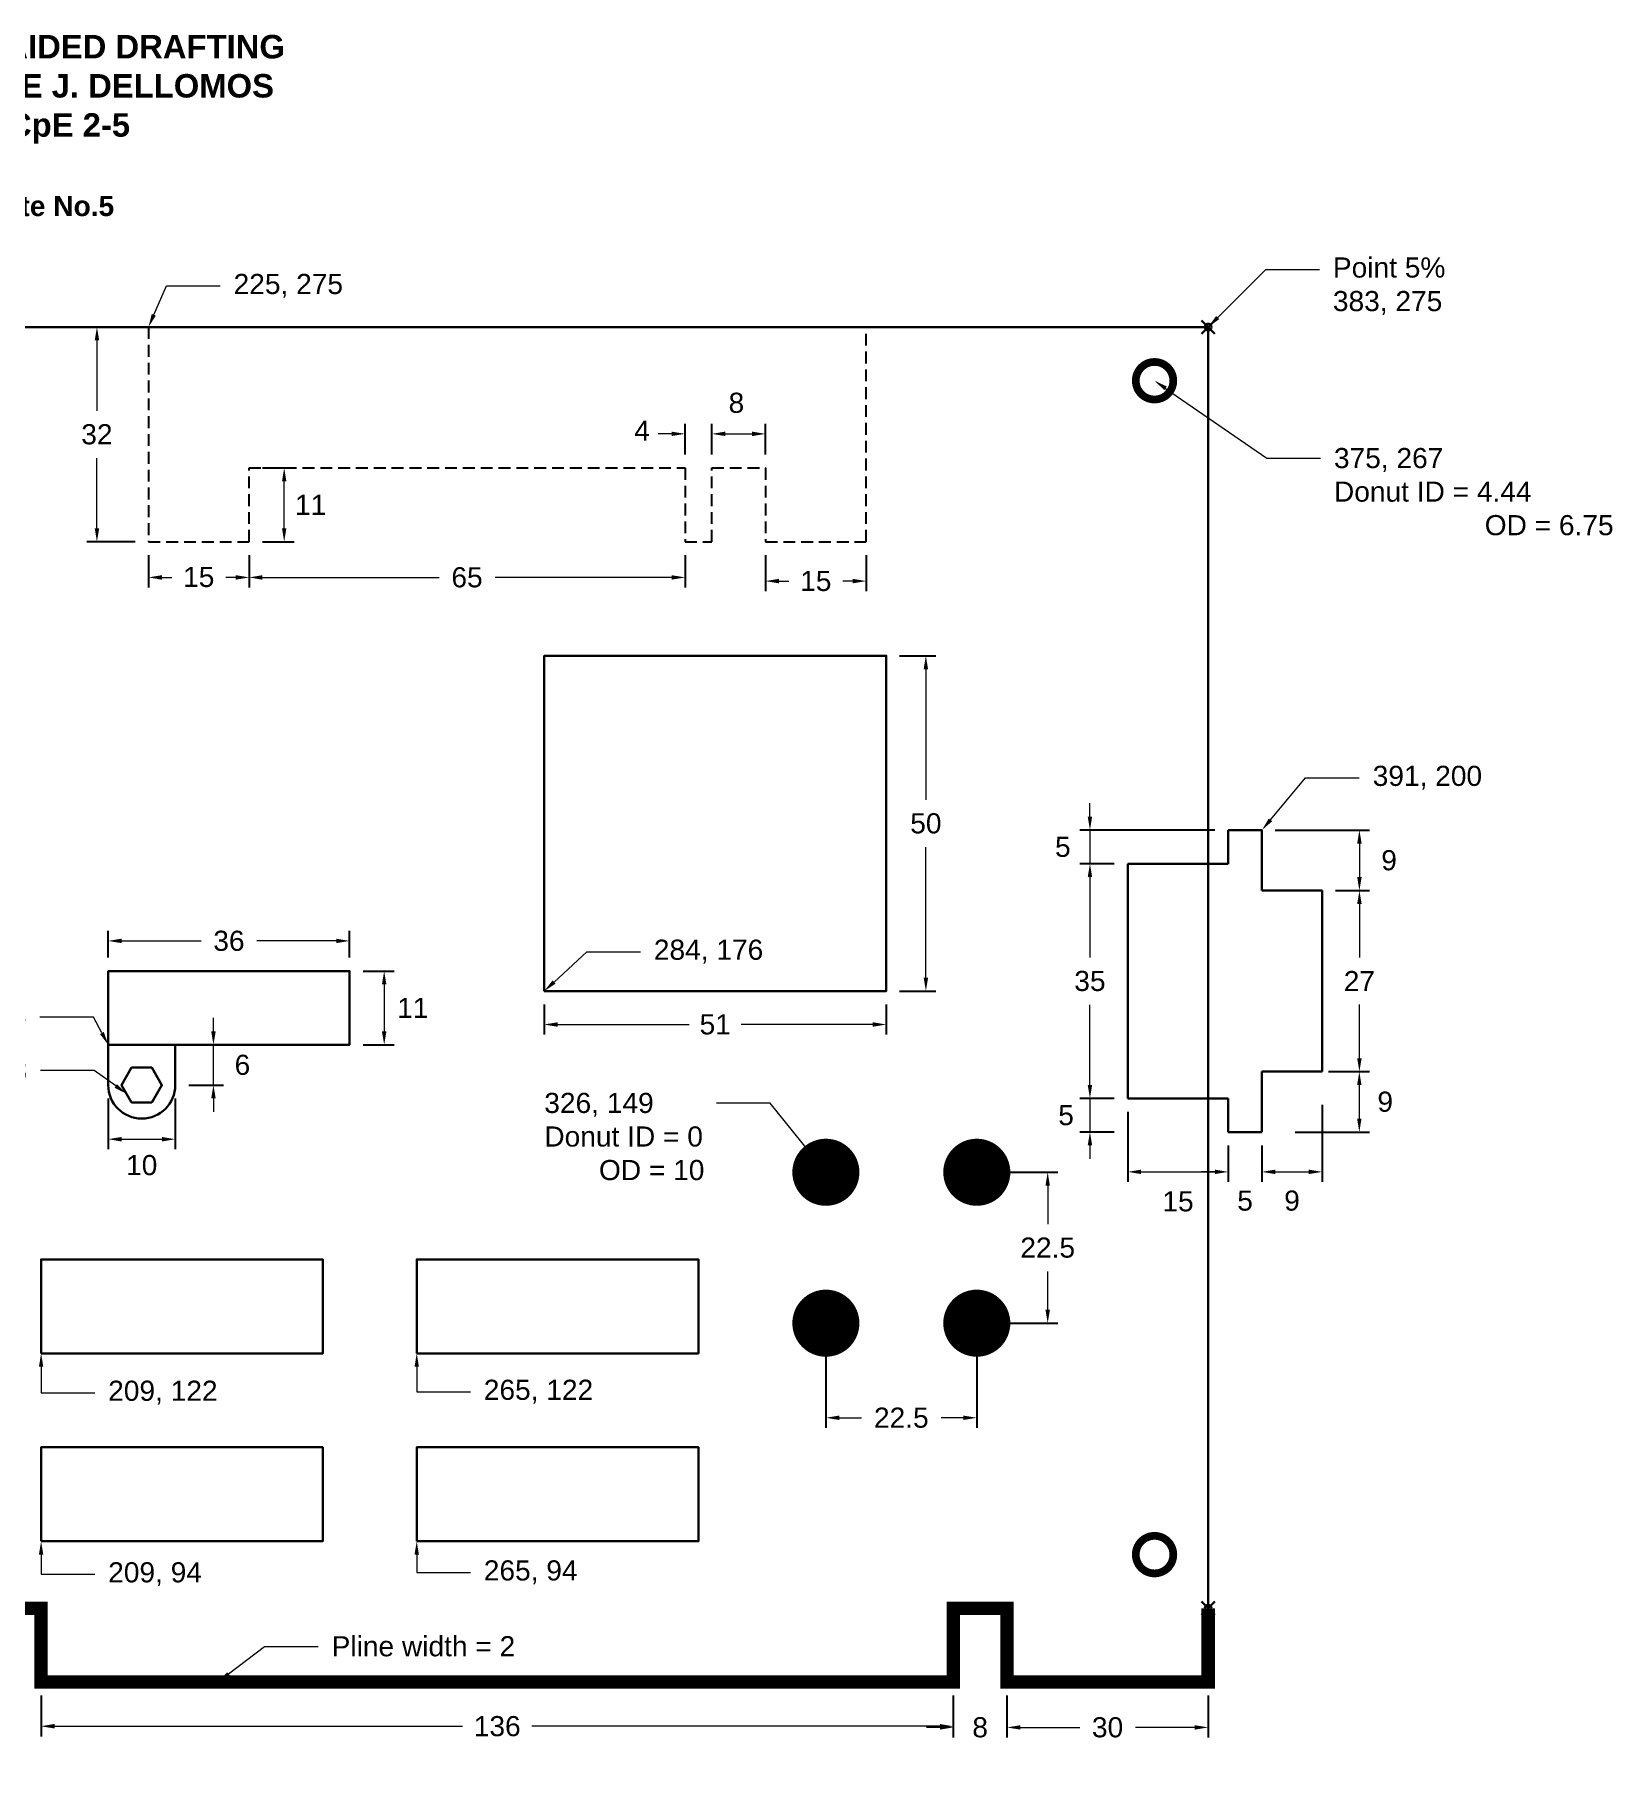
# Model space of a CAD drawing. Header units: inches. Extents: x 20 to 443, y 61 to 319.
# Drawn here: x 208 to 443.3, y 60.9 to 318.6 of the extents above; entities that cross this region are included whole.
import ezdxf
from ezdxf import colors
from ezdxf.entities.mleader import LeaderData, LeaderLine
from ezdxf.math import Vec2, Vec3

# ---------------------------------------------------------------- set-up
doc = ezdxf.new("R2010")
doc.units = ezdxf.units.IN
doc.header["$LTSCALE"] = 0.03937
doc.header["$MEASUREMENT"] = 0
doc.header["$PDMODE"] = 35
doc.linetypes.add('DASHED', pattern=[0.75, 0.5, -0.25])
doc.layers.add('dimension', color=7, linetype='Continuous', lineweight=13, true_color=0x31b700)
doc.layers.add('hdden', color=7, linetype='DASHED', lineweight=25)
doc.layers.add('object line', color=7, linetype='Continuous', lineweight=30)
doc.styles.get("Standard").update_dxf_attribs({"font": 'arial.ttf'})
doc.dimstyles.new('grace', dxfattribs={"dimtxt": 3, "dimasz": 2, "dimexe": 1.5, "dimexo": 2, "dimgap": 2, "dimtad": 0, "dimtih": 1, "dimtoh": 1, "dimdsep": 46, "dimtxsty": 'Standard', "dimcen": 1, "dimclrd": 256, "dimclrt": 256, "dimazin": 0, "dimtfac": 1, "dimtofl": 0, "dimtmove": 1, "dimatfit": 3, "dimfxl": 0.03937, "dimlwd": -1, "dimarcsym": 0})

# ---------------------------------------------------------------- blocks, each defined once
blk = doc.blocks.new('*D35')
at = {"layer": 'Defpoints', "color": 0, "transparency": 16777216}
for p in [(225, 275), (217.32, 243), (225, 243)]:
    blk.add_point(p, dxfattribs=at)
at = {"layer": 'dimension', "color": 0, "lineweight": -2, "transparency": 16777216}
for p, q in [((223, 275), (215.82, 275)), ((223, 243), (215.82, 243))]:
    blk.add_line(p, q, dxfattribs=at)
at = {"layer": 'dimension', "transparency": 16777216}
for p, q in [((217.32, 273), (217.32, 262.53)), ((217.32, 245), (217.32, 255.47))]:
    blk.add_line(p, q, dxfattribs=at)
for points in [[(216.99, 273), (217.66, 273), (217.32, 275)], [(216.99, 245), (217.66, 245), (217.32, 243)]]:
    blk.add_solid(points, dxfattribs=at)
at = {"layer": 'dimension', "transparency": 16777216, "insert": (217.32, 259), "char_height": 3, "attachment_point": 5}
blk.add_mtext('32', dxfattribs=at)
blk = doc.blocks.new('*D36')
at = {"layer": 'Defpoints', "color": 0, "transparency": 16777216}
for p in [(225, 243), (240, 243), (240, 237.68)]:
    blk.add_point(p, dxfattribs=at)
at = {"layer": 'dimension', "color": 0, "lineweight": -2, "transparency": 16777216}
for p, q in [((225, 241), (225, 236.18)), ((240, 241), (240, 236.18))]:
    blk.add_line(p, q, dxfattribs=at)
at = {"layer": 'dimension', "transparency": 16777216}
for p, q in [((227, 237.68), (228.48, 237.68)), ((238, 237.68), (236.52, 237.68))]:
    blk.add_line(p, q, dxfattribs=at)
for points in [[(227, 238.01), (227, 237.34), (225, 237.68)], [(238, 238.01), (238, 237.34), (240, 237.68)]]:
    blk.add_solid(points, dxfattribs=at)
at = {"layer": 'dimension', "transparency": 16777216, "insert": (232.5, 237.73), "char_height": 3, "attachment_point": 5}
blk.add_mtext('15', dxfattribs=at)
blk = doc.blocks.new('*D37')
at = {"layer": 'Defpoints', "color": 0, "transparency": 16777216}
for p in [(240, 254), (245.24, 254), (240, 243)]:
    blk.add_point(p, dxfattribs=at)
at = {"layer": 'dimension', "color": 0, "lineweight": -2, "transparency": 16777216}
for p, q in [((242, 254), (246.74, 254)), ((242, 243), (246.74, 243))]:
    blk.add_line(p, q, dxfattribs=at)
at = {"layer": 'dimension', "transparency": 16777216}
blk.add_line((245.24, 245), (245.24, 252), dxfattribs=at)
for points in [[(244.91, 252), (245.57, 252), (245.24, 254)], [(244.91, 245), (245.57, 245), (245.24, 243)]]:
    blk.add_solid(points, dxfattribs=at)
at = {"layer": 'dimension', "transparency": 16777216, "insert": (249.18, 248.5), "char_height": 3, "width": 1.8336, "attachment_point": 5}
blk.add_mtext('11', dxfattribs=at)
blk = doc.blocks.new('*D38')
at = {"layer": 'Defpoints', "color": 0, "transparency": 16777216}
for p in [(240, 243), (305, 243), (305, 237.68)]:
    blk.add_point(p, dxfattribs=at)
at = {"layer": 'dimension', "color": 0, "lineweight": -2, "transparency": 16777216}
for p, q in [((240, 241), (240, 236.18)), ((305, 241), (305, 236.18))]:
    blk.add_line(p, q, dxfattribs=at)
at = {"layer": 'dimension', "transparency": 16777216}
for p, q in [((242, 237.68), (268.33, 237.68)), ((303, 237.68), (276.67, 237.68))]:
    blk.add_line(p, q, dxfattribs=at)
for points in [[(242, 238.01), (242, 237.34), (240, 237.68)], [(303, 238.01), (303, 237.34), (305, 237.68)]]:
    blk.add_solid(points, dxfattribs=at)
at = {"layer": 'dimension', "transparency": 16777216, "insert": (272.5, 237.68), "char_height": 3, "attachment_point": 5}
blk.add_mtext('65', dxfattribs=at)
blk = doc.blocks.new('*D39')
at = {"layer": 'Defpoints', "color": 0, "transparency": 16777216}
for p in [(309, 259.08), (305, 254), (309, 254)]:
    blk.add_point(p, dxfattribs=at)
at = {"layer": 'dimension', "color": 0, "lineweight": -2, "transparency": 16777216}
for p, q in [((305, 256), (305, 260.58)), ((309, 256), (309, 260.58))]:
    blk.add_line(p, q, dxfattribs=at)
at = {"layer": 'dimension', "transparency": 16777216}
for p, q in [((303, 259.08), (301, 259.08)), ((311, 259.08), (313, 259.08))]:
    blk.add_line(p, q, dxfattribs=at)
for points in [[(303, 259.41), (303, 258.75), (305, 259.08)], [(311, 259.41), (311, 258.75), (309, 259.08)]]:
    blk.add_solid(points, dxfattribs=at)
at = {"layer": 'dimension', "transparency": 16777216, "insert": (298.59, 259.57), "char_height": 3, "attachment_point": 5}
blk.add_mtext('4', dxfattribs=at)
blk = doc.blocks.new('*D40')
at = {"layer": 'Defpoints', "color": 0, "transparency": 16777216}
for p in [(317, 259.08), (309, 254), (317, 254)]:
    blk.add_point(p, dxfattribs=at)
at = {"layer": 'dimension', "color": 0, "lineweight": -2, "transparency": 16777216}
for p, q in [((309, 256), (309, 260.58)), ((317, 256), (317, 260.58))]:
    blk.add_line(p, q, dxfattribs=at)
at = {"layer": 'dimension', "transparency": 16777216}
blk.add_line((311, 259.08), (315, 259.08), dxfattribs=at)
for points in [[(311, 259.41), (311, 258.75), (309, 259.08)], [(315, 259.41), (315, 258.75), (317, 259.08)]]:
    blk.add_solid(points, dxfattribs=at)
at = {"layer": 'dimension', "transparency": 16777216, "insert": (312.66, 263.69), "char_height": 3, "attachment_point": 5}
blk.add_mtext('8', dxfattribs=at)
blk = doc.blocks.new('*D41')
at = {"layer": 'Defpoints', "color": 0, "transparency": 16777216}
for p in [(317, 243), (332, 243), (332, 237.13)]:
    blk.add_point(p, dxfattribs=at)
at = {"layer": 'dimension', "color": 0, "lineweight": -2, "transparency": 16777216}
for p, q in [((317, 241), (317, 235.63)), ((332, 241), (332, 235.63))]:
    blk.add_line(p, q, dxfattribs=at)
at = {"layer": 'dimension', "transparency": 16777216}
for p, q in [((319, 237.13), (320.48, 237.13)), ((330, 237.13), (328.52, 237.13))]:
    blk.add_line(p, q, dxfattribs=at)
for points in [[(319, 237.47), (319, 236.8), (317, 237.13)], [(330, 237.47), (330, 236.8), (332, 237.13)]]:
    blk.add_solid(points, dxfattribs=at)
at = {"layer": 'dimension', "transparency": 16777216, "insert": (324.5, 237.13), "char_height": 3, "attachment_point": 5}
blk.add_mtext('15', dxfattribs=at)
blk = doc.blocks.new('*D42')
at = {"layer": 'Defpoints', "color": 0, "transparency": 16777216}
for p in [(335, 226), (335, 176), (340.91, 176)]:
    blk.add_point(p, dxfattribs=at)
at = {"layer": 'dimension', "color": 0, "lineweight": -2, "transparency": 16777216}
for p, q in [((337, 226), (342.41, 226)), ((337, 176), (342.41, 176))]:
    blk.add_line(p, q, dxfattribs=at)
at = {"layer": 'dimension', "transparency": 16777216}
for p, q in [((340.91, 224), (340.91, 204.53)), ((340.91, 178), (340.91, 197.47))]:
    blk.add_line(p, q, dxfattribs=at)
for points in [[(340.58, 224), (341.24, 224), (340.91, 226)], [(340.58, 178), (341.24, 178), (340.91, 176)]]:
    blk.add_solid(points, dxfattribs=at)
at = {"layer": 'dimension', "transparency": 16777216, "insert": (340.91, 201), "char_height": 3, "attachment_point": 5}
blk.add_mtext('50', dxfattribs=at)
blk = doc.blocks.new('*D43')
at = {"layer": 'Defpoints', "color": 0, "transparency": 16777216}
for p in [(284, 176), (335, 176), (335, 171.03)]:
    blk.add_point(p, dxfattribs=at)
at = {"layer": 'dimension', "color": 0, "lineweight": -2, "transparency": 16777216}
for p, q in [((284, 174), (284, 169.53)), ((335, 174), (335, 169.53))]:
    blk.add_line(p, q, dxfattribs=at)
at = {"layer": 'dimension', "transparency": 16777216}
for p, q in [((286, 171.03), (305.64, 171.03)), ((333, 171.03), (313.36, 171.03))]:
    blk.add_line(p, q, dxfattribs=at)
for points in [[(286, 171.36), (286, 170.69), (284, 171.03)], [(333, 171.36), (333, 170.69), (335, 171.03)]]:
    blk.add_solid(points, dxfattribs=at)
at = {"layer": 'dimension', "transparency": 16777216, "insert": (309.5, 171.03), "char_height": 3, "attachment_point": 5}
blk.add_mtext('51', dxfattribs=at)
blk = doc.blocks.new('*D44')
at = {"layer": 'Defpoints', "color": 0, "transparency": 16777216}
for p in [(255, 183.49), (219, 179), (255, 179)]:
    blk.add_point(p, dxfattribs=at)
at = {"layer": 'dimension', "color": 0, "lineweight": -2, "transparency": 16777216}
for p, q in [((219, 181), (219, 184.99)), ((255, 181), (255, 184.99))]:
    blk.add_line(p, q, dxfattribs=at)
at = {"layer": 'dimension', "transparency": 16777216}
for p, q in [((221, 183.49), (232.85, 183.49)), ((253, 183.49), (241.15, 183.49))]:
    blk.add_line(p, q, dxfattribs=at)
for points in [[(221, 183.82), (221, 183.16), (219, 183.49)], [(253, 183.82), (253, 183.16), (255, 183.49)]]:
    blk.add_solid(points, dxfattribs=at)
at = {"layer": 'dimension', "transparency": 16777216, "insert": (237, 183.49), "char_height": 3, "attachment_point": 5}
blk.add_mtext('36', dxfattribs=at)
blk = doc.blocks.new('*D45')
at = {"layer": 'Defpoints', "color": 0, "transparency": 16777216}
for p in [(255, 179), (255, 168), (260.15, 168)]:
    blk.add_point(p, dxfattribs=at)
at = {"layer": 'dimension', "color": 0, "lineweight": -2, "transparency": 16777216}
for p, q in [((257, 179), (261.65, 179)), ((257, 168), (261.65, 168))]:
    blk.add_line(p, q, dxfattribs=at)
at = {"layer": 'dimension', "transparency": 16777216}
blk.add_line((260.15, 177), (260.15, 170), dxfattribs=at)
for points in [[(259.81, 177), (260.48, 177), (260.15, 179)], [(259.81, 170), (260.48, 170), (260.15, 168)]]:
    blk.add_solid(points, dxfattribs=at)
at = {"layer": 'dimension', "transparency": 16777216, "insert": (264.41, 173.5), "char_height": 3, "attachment_point": 5}
blk.add_mtext('11', dxfattribs=at)
blk = doc.blocks.new('*D47')
at = {"layer": 'Defpoints', "color": 0, "transparency": 16777216}
for p in [(219, 162), (229, 162), (229, 153.93)]:
    blk.add_point(p, dxfattribs=at)
at = {"layer": 'dimension', "color": 0, "lineweight": -2, "transparency": 16777216}
for p, q in [((219, 160), (219, 152.43)), ((229, 160), (229, 152.43))]:
    blk.add_line(p, q, dxfattribs=at)
at = {"layer": 'dimension', "transparency": 16777216}
blk.add_line((221, 153.93), (227, 153.93), dxfattribs=at)
for points in [[(221, 154.26), (221, 153.59), (219, 153.93)], [(227, 154.26), (227, 153.59), (229, 153.93)]]:
    blk.add_solid(points, dxfattribs=at)
at = {"layer": 'dimension', "transparency": 16777216, "insert": (224, 150.05), "char_height": 3, "attachment_point": 5}
blk.add_mtext('10', dxfattribs=at)
blk = doc.blocks.new('*D48')
at = {"layer": 'Defpoints', "color": 0, "transparency": 16777216}
for p in [(326, 126.5), (348.5, 126.5), (348.5, 112.4)]:
    blk.add_point(p, dxfattribs=at)
at = {"layer": 'dimension', "color": 0, "lineweight": -2, "transparency": 16777216}
for p, q in [((326, 124.5), (326, 110.9)), ((348.5, 124.5), (348.5, 110.9))]:
    blk.add_line(p, q, dxfattribs=at)
at = {"layer": 'dimension', "transparency": 16777216}
for p, q in [((328, 112.4), (331.32, 112.4)), ((346.5, 112.4), (343.18, 112.4))]:
    blk.add_line(p, q, dxfattribs=at)
for points in [[(328, 112.73), (328, 112.07), (326, 112.4)], [(346.5, 112.73), (346.5, 112.07), (348.5, 112.4)]]:
    blk.add_solid(points, dxfattribs=at)
at = {"layer": 'dimension', "transparency": 16777216, "insert": (337.25, 112.4), "char_height": 3, "attachment_point": 5}
blk.add_mtext('22.5', dxfattribs=at)
blk = doc.blocks.new('*D60')
at = {"layer": 'Defpoints', "color": 0, "transparency": 16777216}
for p in [(348.5, 149), (348.5, 126.5), (359.07, 126.5)]:
    blk.add_point(p, dxfattribs=at)
at = {"layer": 'dimension', "color": 0, "lineweight": -2, "transparency": 16777216}
for p, q in [((350.5, 149), (360.57, 149)), ((350.5, 126.5), (360.57, 126.5))]:
    blk.add_line(p, q, dxfattribs=at)
at = {"layer": 'dimension', "transparency": 16777216}
for p, q in [((359.07, 147), (359.07, 141.28)), ((359.07, 128.5), (359.07, 134.22))]:
    blk.add_line(p, q, dxfattribs=at)
for points in [[(358.74, 147), (359.4, 147), (359.07, 149)], [(358.74, 128.5), (359.4, 128.5), (359.07, 126.5)]]:
    blk.add_solid(points, dxfattribs=at)
at = {"layer": 'dimension', "transparency": 16777216, "insert": (359.07, 137.75), "char_height": 3, "attachment_point": 5}
blk.add_mtext('22.5', dxfattribs=at)
blk = doc.blocks.new('*D66')
at = {"layer": 'Defpoints', "color": 0, "transparency": 16777216}
for p in [(201, 73), (209, 73), (209, 66.42)]:
    blk.add_point(p, dxfattribs=at)
at = {"layer": 'dimension', "color": 0, "lineweight": -2, "transparency": 16777216}
for p, q in [((201, 71), (201, 64.92)), ((209, 71), (209, 64.92))]:
    blk.add_line(p, q, dxfattribs=at)
at = {"layer": 'dimension', "transparency": 16777216}
for p, q in [((199, 66.42), (197, 66.42)), ((211, 66.42), (213, 66.42))]:
    blk.add_line(p, q, dxfattribs=at)
for points in [[(199, 66.76), (199, 66.09), (201, 66.42)], [(211, 66.76), (211, 66.09), (209, 66.42)]]:
    blk.add_solid(points, dxfattribs=at)
at = {"layer": 'dimension', "transparency": 16777216, "insert": (205, 66.42), "char_height": 3, "attachment_point": 5}
blk.add_mtext('8', dxfattribs=at)
blk = doc.blocks.new('*D67')
at = {"layer": 'Defpoints', "color": 0, "transparency": 16777216}
for p in [(209, 73), (345, 73), (345, 66.41)]:
    blk.add_point(p, dxfattribs=at)
at = {"layer": 'dimension', "color": 0, "lineweight": -2, "transparency": 16777216}
for p, q in [((209, 71), (209, 64.91)), ((345, 71), (345, 64.91))]:
    blk.add_line(p, q, dxfattribs=at)
at = {"layer": 'dimension', "transparency": 16777216}
for p, q in [((211, 66.41), (271.83, 66.41)), ((343, 66.41), (282.17, 66.41))]:
    blk.add_line(p, q, dxfattribs=at)
for points in [[(211, 66.75), (211, 66.08), (209, 66.41)], [(343, 66.75), (343, 66.08), (345, 66.41)]]:
    blk.add_solid(points, dxfattribs=at)
at = {"layer": 'dimension', "transparency": 16777216, "insert": (277, 66.41), "char_height": 3, "attachment_point": 5}
blk.add_mtext('136', dxfattribs=at)
blk = doc.blocks.new('*D68')
at = {"layer": 'Defpoints', "color": 0, "transparency": 16777216}
for p in [(345, 73), (353, 73), (353, 66.24)]:
    blk.add_point(p, dxfattribs=at)
at = {"layer": 'dimension', "color": 0, "lineweight": -2, "transparency": 16777216}
for p, q in [((345, 71), (345, 64.74)), ((353, 71), (353, 64.74))]:
    blk.add_line(p, q, dxfattribs=at)
at = {"layer": 'dimension', "transparency": 16777216}
for p, q in [((343, 66.24), (341, 66.24)), ((355, 66.24), (357, 66.24))]:
    blk.add_line(p, q, dxfattribs=at)
for points in [[(343, 66.57), (343, 65.91), (345, 66.24)], [(355, 66.57), (355, 65.91), (353, 66.24)]]:
    blk.add_solid(points, dxfattribs=at)
at = {"layer": 'dimension', "transparency": 16777216, "insert": (349, 66.24), "char_height": 3, "attachment_point": 5}
blk.add_mtext('8', dxfattribs=at)
blk = doc.blocks.new('*D69')
at = {"layer": 'Defpoints', "color": 0, "transparency": 16777216}
for p in [(353, 73), (383, 73), (383, 66.24)]:
    blk.add_point(p, dxfattribs=at)
at = {"layer": 'dimension', "color": 0, "lineweight": -2, "transparency": 16777216}
for p, q in [((353, 71), (353, 64.74)), ((383, 71), (383, 64.74))]:
    blk.add_line(p, q, dxfattribs=at)
at = {"layer": 'dimension', "transparency": 16777216}
for p, q in [((355, 66.24), (363.86, 66.24)), ((381, 66.24), (372.14, 66.24))]:
    blk.add_line(p, q, dxfattribs=at)
for points in [[(355, 66.57), (355, 65.91), (353, 66.24)], [(381, 66.57), (381, 65.91), (383, 66.24)]]:
    blk.add_solid(points, dxfattribs=at)
at = {"layer": 'dimension', "transparency": 16777216, "insert": (368, 66.24), "char_height": 3, "attachment_point": 5}
blk.add_mtext('30', dxfattribs=at)
blk = doc.blocks.new('*D73')
at = {"layer": 'Defpoints', "color": 0, "transparency": 16777216}
for p in [(386, 200), (365.37, 195), (369.21, 195)]:
    blk.add_point(p, dxfattribs=at)
at = {"layer": 'dimension', "transparency": 16777216}
for p, q in [((365.37, 202), (365.37, 204)), ((365.37, 200), (365.37, 195)), ((365.37, 193), (365.37, 191))]:
    blk.add_line(p, q, dxfattribs=at)
at = {"layer": 'dimension', "color": 0, "lineweight": -2, "transparency": 16777216}
for p, q in [((384, 200), (363.87, 200)), ((367.21, 195), (363.87, 195))]:
    blk.add_line(p, q, dxfattribs=at)
at = {"layer": 'dimension', "transparency": 16777216}
for points in [[(365.04, 202), (365.7, 202), (365.37, 200)], [(365.04, 193), (365.7, 193), (365.37, 195)]]:
    blk.add_solid(points, dxfattribs=at)
at = {"layer": 'dimension', "transparency": 16777216, "insert": (361.33, 197.5), "char_height": 3, "attachment_point": 5}
blk.add_mtext('5', dxfattribs=at)
blk = doc.blocks.new('*D74')
at = {"layer": 'Defpoints', "color": 0, "transparency": 16777216}
for p in [(371, 195), (365.37, 160), (371, 160)]:
    blk.add_point(p, dxfattribs=at)
at = {"layer": 'dimension', "color": 0, "lineweight": -2, "transparency": 16777216}
for p, q in [((369, 195), (363.87, 195)), ((369, 160), (363.87, 160))]:
    blk.add_line(p, q, dxfattribs=at)
at = {"layer": 'dimension', "transparency": 16777216}
for p, q in [((365.37, 193), (365.37, 181.03)), ((365.37, 162), (365.37, 173.97))]:
    blk.add_line(p, q, dxfattribs=at)
for points in [[(365.04, 193), (365.7, 193), (365.37, 195)], [(365.04, 162), (365.7, 162), (365.37, 160)]]:
    blk.add_solid(points, dxfattribs=at)
at = {"layer": 'dimension', "transparency": 16777216, "insert": (365.37, 177.5), "char_height": 3, "attachment_point": 5}
blk.add_mtext('35', dxfattribs=at)
blk = doc.blocks.new('*D75')
at = {"layer": 'Defpoints', "color": 0, "transparency": 16777216}
for p in [(369.25, 160), (365.37, 155), (371, 155)]:
    blk.add_point(p, dxfattribs=at)
at = {"layer": 'dimension', "transparency": 16777216}
for p, q in [((365.37, 162), (365.37, 164)), ((365.37, 160), (365.37, 155)), ((365.37, 153), (365.37, 151))]:
    blk.add_line(p, q, dxfattribs=at)
at = {"layer": 'dimension', "color": 0, "lineweight": -2, "transparency": 16777216}
for p, q in [((367.25, 160), (363.87, 160)), ((369, 155), (363.87, 155))]:
    blk.add_line(p, q, dxfattribs=at)
at = {"layer": 'dimension', "transparency": 16777216}
for points in [[(365.04, 162), (365.7, 162), (365.37, 160)], [(365.04, 153), (365.7, 153), (365.37, 155)]]:
    blk.add_solid(points, dxfattribs=at)
at = {"layer": 'dimension', "transparency": 16777216, "insert": (361.81, 157.5), "char_height": 3, "attachment_point": 5}
blk.add_mtext('5', dxfattribs=at)
blk = doc.blocks.new('*D76')
at = {"layer": 'Defpoints', "color": 0, "transparency": 16777216}
for p in [(371, 160), (386, 153.56), (386, 149.06)]:
    blk.add_point(p, dxfattribs=at)
at = {"layer": 'dimension', "color": 0, "lineweight": -2, "transparency": 16777216}
for p, q in [((371, 158), (371, 147.56)), ((386, 151.56), (386, 147.56))]:
    blk.add_line(p, q, dxfattribs=at)
at = {"layer": 'dimension', "transparency": 16777216}
blk.add_line((373, 149.06), (384, 149.06), dxfattribs=at)
for points in [[(373, 149.39), (373, 148.73), (371, 149.06)], [(384, 149.39), (384, 148.73), (386, 149.06)]]:
    blk.add_solid(points, dxfattribs=at)
at = {"layer": 'dimension', "transparency": 16777216, "insert": (378.5, 144.65), "char_height": 3, "attachment_point": 5}
blk.add_mtext('15', dxfattribs=at)
blk = doc.blocks.new('*D77')
at = {"layer": 'Defpoints', "color": 0, "transparency": 16777216}
for p in [(386, 155), (391, 155), (391, 149.06)]:
    blk.add_point(p, dxfattribs=at)
at = {"layer": 'dimension', "color": 0, "lineweight": -2, "transparency": 16777216}
for p, q in [((386, 153), (386, 147.56)), ((391, 153), (391, 147.56))]:
    blk.add_line(p, q, dxfattribs=at)
at = {"layer": 'dimension', "transparency": 16777216}
for p, q in [((384, 149.06), (382, 149.06)), ((393, 149.06), (395, 149.06))]:
    blk.add_line(p, q, dxfattribs=at)
for points in [[(384, 149.39), (384, 148.73), (386, 149.06)], [(393, 149.39), (393, 148.73), (391, 149.06)]]:
    blk.add_solid(points, dxfattribs=at)
at = {"layer": 'dimension', "transparency": 16777216, "insert": (388.5, 144.76), "char_height": 3, "attachment_point": 5}
blk.add_mtext('5', dxfattribs=at)
blk = doc.blocks.new('*D78')
at = {"layer": 'Defpoints', "color": 0, "transparency": 16777216}
for p in [(400, 161.03), (391, 153.5), (400, 149.06)]:
    blk.add_point(p, dxfattribs=at)
at = {"layer": 'dimension', "color": 0, "lineweight": -2, "transparency": 16777216}
for p, q in [((400, 159.03), (400, 147.56)), ((391, 151.5), (391, 147.56))]:
    blk.add_line(p, q, dxfattribs=at)
at = {"layer": 'dimension', "transparency": 16777216}
blk.add_line((393, 149.06), (398, 149.06), dxfattribs=at)
for points in [[(393, 149.39), (393, 148.73), (391, 149.06)], [(398, 149.39), (398, 148.73), (400, 149.06)]]:
    blk.add_solid(points, dxfattribs=at)
at = {"layer": 'dimension', "transparency": 16777216, "insert": (395.5, 144.76), "char_height": 3, "attachment_point": 5}
blk.add_mtext('9', dxfattribs=at)
blk = doc.blocks.new('*D79')
at = {"layer": 'Defpoints', "color": 0, "transparency": 16777216}
for p in [(401.37, 164), (393.97, 155), (405.53, 155)]:
    blk.add_point(p, dxfattribs=at)
at = {"layer": 'dimension', "color": 0, "lineweight": -2, "transparency": 16777216}
for p, q in [((403.37, 164), (407.03, 164)), ((395.97, 155), (407.03, 155))]:
    blk.add_line(p, q, dxfattribs=at)
at = {"layer": 'dimension', "transparency": 16777216}
blk.add_line((405.53, 162), (405.53, 157), dxfattribs=at)
for points in [[(405.2, 162), (405.86, 162), (405.53, 164)], [(405.2, 157), (405.86, 157), (405.53, 155)]]:
    blk.add_solid(points, dxfattribs=at)
at = {"layer": 'dimension', "transparency": 16777216, "insert": (409.39, 159.5), "char_height": 3, "attachment_point": 5}
blk.add_mtext('9', dxfattribs=at)
blk = doc.blocks.new('*D80')
at = {"layer": 'Defpoints', "color": 0, "transparency": 16777216}
for p in [(400, 191), (398.95, 164), (405.54, 164)]:
    blk.add_point(p, dxfattribs=at)
at = {"layer": 'dimension', "color": 0, "lineweight": -2, "transparency": 16777216}
for p, q in [((402, 191), (407.04, 191)), ((400.95, 164), (407.04, 164))]:
    blk.add_line(p, q, dxfattribs=at)
at = {"layer": 'dimension', "transparency": 16777216}
for p, q in [((405.54, 189), (405.54, 181.01)), ((405.54, 166), (405.54, 173.99))]:
    blk.add_line(p, q, dxfattribs=at)
for points in [[(405.21, 189), (405.88, 189), (405.54, 191)], [(405.21, 166), (405.88, 166), (405.54, 164)]]:
    blk.add_solid(points, dxfattribs=at)
at = {"layer": 'dimension', "transparency": 16777216, "insert": (405.54, 177.5), "char_height": 3, "attachment_point": 5}
blk.add_mtext('27', dxfattribs=at)
blk = doc.blocks.new('*D81')
at = {"layer": 'Defpoints', "color": 0, "transparency": 16777216}
for p in [(391, 200), (401.58, 191), (405.54, 191)]:
    blk.add_point(p, dxfattribs=at)
at = {"layer": 'dimension', "color": 0, "lineweight": -2, "transparency": 16777216}
for p, q in [((393, 200), (407.04, 200)), ((403.58, 191), (407.04, 191))]:
    blk.add_line(p, q, dxfattribs=at)
at = {"layer": 'dimension', "transparency": 16777216}
blk.add_line((405.54, 198), (405.54, 193), dxfattribs=at)
for points in [[(405.21, 198), (405.88, 198), (405.54, 200)], [(405.21, 193), (405.88, 193), (405.54, 191)]]:
    blk.add_solid(points, dxfattribs=at)
at = {"layer": 'dimension', "transparency": 16777216, "insert": (409.97, 195.5), "char_height": 3, "attachment_point": 5}
blk.add_mtext('9', dxfattribs=at)
blk = doc.blocks.new('*D83')
at = {"layer": 'Defpoints', "color": 0, "transparency": 16777216}
for p in [(229, 168), (234.69, 168), (229, 162)]:
    blk.add_point(p, dxfattribs=at)
at = {"layer": 'dimension', "transparency": 16777216}
for p, q in [((234.69, 170), (234.69, 172)), ((234.69, 162), (234.69, 168)), ((234.69, 160), (234.69, 158))]:
    blk.add_line(p, q, dxfattribs=at)
at = {"layer": 'dimension', "color": 0, "lineweight": -2, "transparency": 16777216}
for p, q in [((231, 168), (236.19, 168)), ((231, 162), (236.19, 162))]:
    blk.add_line(p, q, dxfattribs=at)
at = {"layer": 'dimension', "transparency": 16777216}
for points in [[(234.36, 170), (235.03, 170), (234.69, 168)], [(234.36, 160), (235.03, 160), (234.69, 162)]]:
    blk.add_solid(points, dxfattribs=at)
at = {"layer": 'dimension', "transparency": 16777216, "insert": (239.01, 165), "char_height": 3, "attachment_point": 5}
blk.add_mtext('6', dxfattribs=at)

msp = doc.modelspace()

# ---------------------------------------------------------------- linework, layer by layer
at = {"layer": 'hdden', "ltscale": 90}
for p, q in [((225, 275), (225, 243)), ((332, 243), (332, 275)), ((240, 243), (240, 254)), ((240, 254), (305, 254)), ((305, 254), (305, 243)), ((309, 243), (309, 254)), ((309, 254), (317, 254)), ((317, 254), (317, 243)), ((225, 243), (240, 243)), ((305, 243), (309, 243)), ((317, 243), (332, 243))]:
    msp.add_line(p, q, dxfattribs=at)
at = {"layer": 'object line'}
for p, q in [((55, 275), (383, 275)), ((383, 275), (383, 84)), ((391, 200), (386, 200)), ((386, 200), (386, 195)), ((391, 191), (391, 200)), ((386, 195), (371, 195)), ((371, 195), (371, 160)), ((400, 191), (391, 191)), ((400, 164), (400, 191)), ((219, 168), (219, 162)), ((229, 168), (229, 162)), ((391, 155), (391, 164)), ((391, 164), (400, 164)), ((391, 164), (400, 164)), ((371, 160), (386, 160)), ((386, 160), (386, 155)), ((386, 155), (391, 155))]:
    msp.add_line(p, q, dxfattribs=at)
for points, const_width in [([(372.202, 267, 1), (377.798, 267, 1)], 1.155), ([(323.5, 149, 1), (328.5, 149, 1)], 5), ([(346, 149, 1), (351, 149, 1)], 5), ([(323.5, 126.5, 1), (328.5, 126.5, 1)], 5), ([(346, 126.5, 1), (351, 126.5, 1)], 5), ([(372.202, 92, 1), (377.798, 92, 1)], 1.155)]:
    msp.add_lwpolyline(points, format="xyb", close=True, dxfattribs=dict(at, const_width=const_width))
for points in [[(284, 176), (335, 176), (335, 226), (284, 226)], [(219, 168), (255, 168), (255, 179), (219, 179)], [(222.5, 164.598), (221, 162), (222.5, 159.402), (225.5, 159.402), (227, 162), (225.5, 164.598)], [(209, 122), (251, 122), (251, 136), (209, 136)], [(265, 122), (307, 122), (307, 136), (265, 136)], [(209, 94), (251, 94), (251, 108), (209, 108)], [(265, 94), (307, 94), (307, 108), (265, 108)]]:
    msp.add_lwpolyline(points, close=True, dxfattribs=at)
at = {"layer": 'object line', "const_width": 2}
msp.add_lwpolyline([(126, 84), (126, 73), (201, 73), (201, 84), (209, 84), (209, 73), (345, 73), (345, 84), (353, 84), (353, 73), (383, 73), (383, 84)], dxfattribs=at)
at = {"layer": 'object line'}
msp.add_arc((224, 162), 5, 180, 0, dxfattribs=at)
for p in [(383, 275), (383, 84)]:
    msp.add_point(p, dxfattribs=at)

# ---------------------------------------------------------------- texts
at = {"insert": (112.383, 331.053), "char_height": 4, "attachment_point": 1}
msp.add_mtext_dynamic_manual_height_columns('\\pxsm1,t5;{\\fArial|b1|i0|c0|p34;\\P\\pqc;\\H0.875x;\\PCOMPUTER AIDED DRAFTING\\PMARY GRACE J. DELLOMOS\\PBSCpE 2-5\\H0.85714x;\\P\\psm1.3;\\PPlate No.5}', width=194.76139, gutter_width=12.5, heights=[50.894], dxfattribs=at)

# ---------------------------------------------------------------- dimensions: what is measured, and where the dimension line sits
at = {"layer": 'dimension'}
for base, p1, p2, picture, middle in [((217.324, 243), (225, 275), (225, 243), '*D35', (217.324, 259)), ((340.911, 176), (335, 226), (335, 176), '*D42', (340.911, 201)), ((365.369, 160), (371, 195), (371, 160), '*D74', (365.369, 177.5)), ((405.542, 164), (400, 191), (398.948, 164), '*D80', (405.542, 177.5)), ((359.071, 126.5), (348.5, 149), (348.5, 126.5), '*D60', (359.071, 137.75))]:
    dim = msp.add_linear_dim(base=base, p1=p1, p2=p2, angle=90, dimstyle='grace', dxfattribs=at)
    dim.commit()
    dim.dimension.update_dxf_attribs({"geometry": picture, "text_midpoint": middle})
for base, p1, p2, picture, middle in [((317, 259.08), (309, 254), (317, 254), '*D40', (312.656, 263.691)), ((309, 259.08), (305, 254), (309, 254), '*D39', (298.592, 259.57)), ((240, 237.676), (225, 243), (240, 243), '*D36', (232.5, 237.735)), ((332, 237.134), (317, 243), (332, 243), '*D41', (324.5, 237.134)), ((229, 153.925), (219, 162), (229, 162), '*D47', (224, 150.05)), ((386, 149.06), (371, 160), (386, 153.564), '*D76', (378.5, 144.649)), ((400, 149.06), (391, 153.497), (400, 161.031), '*D78', (395.5, 144.755)), ((391, 149.06), (386, 155), (391, 155), '*D77', (388.5, 144.755))]:
    dim = msp.add_linear_dim(base=base, p1=p1, p2=p2, dimstyle='grace', dxfattribs=at)
    dim.commit()
    dim.dimension.update_dxf_attribs({"geometry": picture, "text_midpoint": middle, "dimtype": 160})
for base, p1, p2, picture, middle in [((245.239, 254), (240, 243), (240, 254), '*D37', (249.176, 248.5)), ((365.369, 195), (386, 200), (369.21, 195), '*D73', (361.331, 197.5)), ((405.542, 191), (391, 200), (401.581, 191), '*D81', (409.969, 195.5)), ((260.146, 168), (255, 179), (255, 168), '*D45', (264.408, 173.5)), ((234.692, 168), (229, 162), (229, 168), '*D83', (239.005, 165)), ((365.369, 155), (369.248, 160), (371, 155), '*D75', (361.815, 157.5)), ((405.529, 155), (401.373, 164), (393.968, 155), '*D79', (409.386, 159.5))]:
    dim = msp.add_linear_dim(base=base, p1=p1, p2=p2, angle=90, dimstyle='grace', dxfattribs=at)
    dim.commit()
    dim.dimension.update_dxf_attribs({"geometry": picture, "text_midpoint": middle, "dimtype": 160})
for base, p1, p2, picture, middle in [((305, 237.676), (240, 243), (305, 243), '*D38', (272.5, 237.676)), ((255, 183.489), (219, 179), (255, 179), '*D44', (237, 183.489)), ((335, 171.026), (284, 176), (335, 176), '*D43', (309.5, 171.026)), ((348.5, 112.4), (326, 126.5), (348.5, 126.5), '*D48', (337.25, 112.4)), ((209, 66.422), (201, 73), (209, 73), '*D66', (205, 66.422)), ((345, 66.415), (209, 73), (345, 73), '*D67', (277, 66.415)), ((353, 66.238), (345, 73), (353, 73), '*D68', (349, 66.238)), ((383, 66.238), (353, 73), (383, 73), '*D69', (368, 66.238))]:
    dim = msp.add_linear_dim(base=base, p1=p1, p2=p2, dimstyle='grace', dxfattribs=at)
    dim.commit()
    dim.dimension.update_dxf_attribs({"geometry": picture, "text_midpoint": middle})

# ---------------------------------------------------------------- leaders
ml = msp.add_multileader_mtext('Standard', dxfattribs=at)
ml.set_content('Point 5%\\P383, 275', color=256)
ml.set_leader_properties(color=256, linetype='ByLayer', lineweight=-1)
ml.build(insert=Vec2(0, 0))
ml.multileader.update_dxf_attribs({"arrow_head_size": 2})
ctx = ml.context
ctx.base_point, ctx.char_height, ctx.arrow_head_size, ctx.plane_origin = Vec3(399.593, 283.581), 3, 2, Vec3(383, 275)
notes = []
notes.append((ctx, [(0, (1, 1, 0), (391.593, 283.581), (1, 0), 8, [(0, [(383, 275)], 0, [])])]))
ctx.mtext.insert, ctx.mtext.flow_direction = Vec3(401.593, 285.377), 5
ml = msp.add_multileader_mtext('Standard', dxfattribs=at)
ml.set_content('225, 275', color=256)
ml.set_leader_properties(color=256, linetype='ByLayer', lineweight=-1)
ml.build(insert=Vec2(0, 0))
ml.multileader.update_dxf_attribs({"arrow_head_size": 2})
ctx = ml.context
ctx.base_point, ctx.char_height, ctx.arrow_head_size, ctx.plane_origin = Vec3(235.701, 281.127), 3, 2, Vec3(225, 275)
notes.append((ctx, [(0, (1, 1, 0), (227.701, 281.127), (1, 0), 8, [(0, [(225, 275)], 0, [])])]))
ctx.mtext.insert, ctx.mtext.flow_direction = Vec3(237.701, 282.924), 5
ml = msp.add_multileader_mtext('Standard', dxfattribs=at)
ml.set_content('375, 267\\PDonut ID = 4.44\\P^I         OD = 6.75', color=256)
ml.set_leader_properties(color=256, linetype='ByLayer', lineweight=-1)
ml.build(insert=Vec2(0, 0))
ml.multileader.update_dxf_attribs({"arrow_head_size": 2})
ctx = ml.context
ctx.base_point, ctx.char_height, ctx.arrow_head_size, ctx.plane_origin = Vec3(399.747, 255.447), 3, 2, Vec3(375, 267)
notes.append((ctx, [(0, (1, 1, 0), (391.747, 255.447), (1, 0), 8, [(0, [(375, 267)], 0, [])])]))
ctx.mtext.insert, ctx.mtext.flow_direction = Vec3(401.747, 256.972), 5
ml = msp.add_multileader_mtext('Standard', dxfattribs=at)
ml.set_content('391, 200', color=256)
ml.set_leader_properties(color=256, linetype='ByLayer', lineweight=-1)
ml.build(insert=Vec2(0, 0))
ml.multileader.update_dxf_attribs({"arrow_head_size": 2})
ctx = ml.context
ctx.base_point, ctx.char_height, ctx.arrow_head_size, ctx.plane_origin = Vec3(405.525, 207.799), 3, 2, Vec3(391, 200)
notes.append((ctx, [(0, (1, 1, 0), (397.525, 207.799), (1, 0), 8, [(0, [(391, 200)], 0, [])])]))
ctx.mtext.insert, ctx.mtext.flow_direction = Vec3(407.525, 209.596), 5
ml = msp.add_multileader_mtext('Standard', dxfattribs=at)
ml.set_content('284, 176', color=256)
ml.set_leader_properties(color=256, linetype='ByLayer', lineweight=-1)
ml.build(insert=Vec2(0, 0))
ml.multileader.update_dxf_attribs({"arrow_head_size": 2})
ctx = ml.context
ctx.base_point, ctx.char_height, ctx.arrow_head_size, ctx.plane_origin = Vec3(298.354, 181.883), 3, 2, Vec3(284, 176)
notes.append((ctx, [(0, (1, 1, 0), (290.354, 181.883), (1, 0), 8, [(0, [(284, 176)], 0, [])])]))
ctx.mtext.insert, ctx.mtext.flow_direction = Vec3(300.354, 183.68), 5
ml = msp.add_multileader_mtext('Standard', dxfattribs=at)
ml.set_content('219, 168', color=256)
ml.set_leader_properties(color=256, linetype='ByLayer', lineweight=-1)
ml.build(insert=Vec2(0, 0))
ml.multileader.update_dxf_attribs({"arrow_head_size": 2})
ctx = ml.context
ctx.base_point, ctx.char_height, ctx.arrow_head_size, ctx.plane_origin = Vec3(188.811, 172.104), 3, 2, Vec3(219, 168)
ctx.text_align_type = 2
notes.append((ctx, [(0, (1, 1, 0), (216.818, 172.104), (-1, 0), 8, [(0, [(219, 168)], 0, [])])]))
ctx.mtext.insert, ctx.mtext.alignment, ctx.mtext.flow_direction = Vec3(206.818, 173.901), 3, 5
ml = msp.add_multileader_mtext('Standard', dxfattribs=at)
ml.set_content('R3', color=256)
ml.set_leader_properties(color=256, linetype='ByLayer', lineweight=-1)
ml.build(insert=Vec2(0, 0))
ml.multileader.update_dxf_attribs({"arrow_head_size": 2})
ctx = ml.context
ctx.base_point, ctx.char_height, ctx.arrow_head_size, ctx.plane_origin = Vec3(200.07, 164.178), 3, 2, Vec3(221.75, 160.701)
ctx.text_align_type = 2
notes.append((ctx, [(0, (1, 1, 0), (216.908, 164.178), (-1, 0), 8, [(0, [(221.75, 160.701)], 0, [])])]))
ctx.mtext.insert, ctx.mtext.alignment, ctx.mtext.flow_direction = Vec3(206.908, 165.704), 3, 5
ml = msp.add_multileader_mtext('Standard', dxfattribs=at)
ml.set_content('326, 149\\PDonut ID = 0\\P       OD = 10', color=256)
ml.set_leader_properties(color=256, linetype='ByLayer', lineweight=-1)
ml.build(insert=Vec2(0, 0))
ml.multileader.update_dxf_attribs({"arrow_head_size": 2})
ctx = ml.context
ctx.base_point, ctx.char_height, ctx.arrow_head_size, ctx.plane_origin = Vec3(282.02, 159.31), 3, 2, Vec3(326, 149)
notes.append((ctx, [(0, (1, 1, 0), (317.695, 159.31), (-1, 0), 8, [(0, [(326, 149)], 0, [])])]))
ctx.mtext.insert, ctx.mtext.flow_direction = Vec3(284.02, 160.835), 5
ml = msp.add_multileader_mtext('Standard', dxfattribs=at)
ml.set_content('209, 122', color=256)
ml.set_leader_properties(color=256, linetype='ByLayer', lineweight=-1)
ml.build(insert=Vec2(0, 0))
ml.multileader.update_dxf_attribs({"arrow_head_size": 2})
ctx = ml.context
ctx.base_point, ctx.char_height, ctx.arrow_head_size, ctx.plane_origin = Vec3(217, 116.133), 3, 2, Vec3(209, 122)
notes.append((ctx, [(0, (1, 1, 0), (209, 116.133), (1, 0), 8, [(0, [(209, 122)], 0, [])])]))
ctx.mtext.insert, ctx.mtext.flow_direction = Vec3(219, 117.93), 5
ml = msp.add_multileader_mtext('Standard', dxfattribs=at)
ml.set_content('265, 122', color=256)
ml.set_leader_properties(color=256, linetype='ByLayer', lineweight=-1)
ml.build(insert=Vec2(0, 0))
ml.multileader.update_dxf_attribs({"arrow_head_size": 2})
ctx = ml.context
ctx.base_point, ctx.char_height, ctx.arrow_head_size, ctx.plane_origin = Vec3(273, 116.275), 3, 2, Vec3(265, 122)
notes.append((ctx, [(0, (1, 1, 0), (265, 116.275), (1, 0), 8, [(0, [(265, 122)], 0, [])])]))
ctx.mtext.insert, ctx.mtext.flow_direction = Vec3(275, 118.072), 5
ml = msp.add_multileader_mtext('Standard', dxfattribs=at)
ml.set_content('209, 94', color=256)
ml.set_leader_properties(color=256, linetype='ByLayer', lineweight=-1)
ml.build(insert=Vec2(0, 0))
ml.multileader.update_dxf_attribs({"arrow_head_size": 2})
ctx = ml.context
ctx.base_point, ctx.char_height, ctx.arrow_head_size, ctx.plane_origin = Vec3(217, 89.067), 3, 2, Vec3(209, 94)
notes.append((ctx, [(0, (1, 1, 0), (209, 89.067), (1, 0), 8, [(0, [(209, 94)], 0, [])])]))
ctx.mtext.insert, ctx.mtext.flow_direction = Vec3(219, 90.864), 5
ml = msp.add_multileader_mtext('Standard', dxfattribs=at)
ml.set_content('265, 94', color=256)
ml.set_leader_properties(color=256, linetype='ByLayer', lineweight=-1)
ml.build(insert=Vec2(0, 0))
ml.multileader.update_dxf_attribs({"arrow_head_size": 2})
ctx = ml.context
ctx.base_point, ctx.char_height, ctx.arrow_head_size, ctx.plane_origin = Vec3(273, 89.35), 3, 2, Vec3(265, 94)
notes.append((ctx, [(0, (1, 1, 0), (265, 89.35), (1, 0), 8, [(0, [(265, 94)], 0, [])])]))
ctx.mtext.insert, ctx.mtext.flow_direction = Vec3(275, 91.147), 5
ml = msp.add_multileader_mtext('Standard', dxfattribs=at)
ml.set_content('Pline width = 2', color=256)
ml.set_leader_properties(color=256, linetype='ByLayer', lineweight=-1)
ml.build(insert=Vec2(0, 0))
ml.multileader.update_dxf_attribs({"arrow_head_size": 2})
ctx = ml.context
ctx.base_point, ctx.char_height, ctx.arrow_head_size, ctx.plane_origin = Vec3(250.314, 78.316), 3, 2, Vec3(235.361, 73)
notes.append((ctx, [(0, (1, 1, 0), (242.314, 78.316), (1, 0), 8, [(0, [(235.361, 73)], 0, [])])]))
ctx.mtext.insert, ctx.mtext.flow_direction = Vec3(252.314, 79.841), 5
for ctx, leaders in notes:
    for number, flags, end, landing, length, lines in leaders:
        leader = LeaderData()
        leader.index, (leader.has_last_leader_line, leader.has_dogleg_vector, leader.attachment_direction) = number, flags
        leader.last_leader_point, leader.dogleg_vector, leader.dogleg_length = Vec3(end), Vec3(landing), length
        for number, points, colour, breaks in lines:
            line = LeaderLine()
            line.index, line.vertices, line.color, line.breaks = number, Vec3.list(points), colors.encode_raw_color(colour), breaks
            leader.lines.append(line)
        ctx.leaders.append(leader)

doc.saveas('drawing.dxf')
